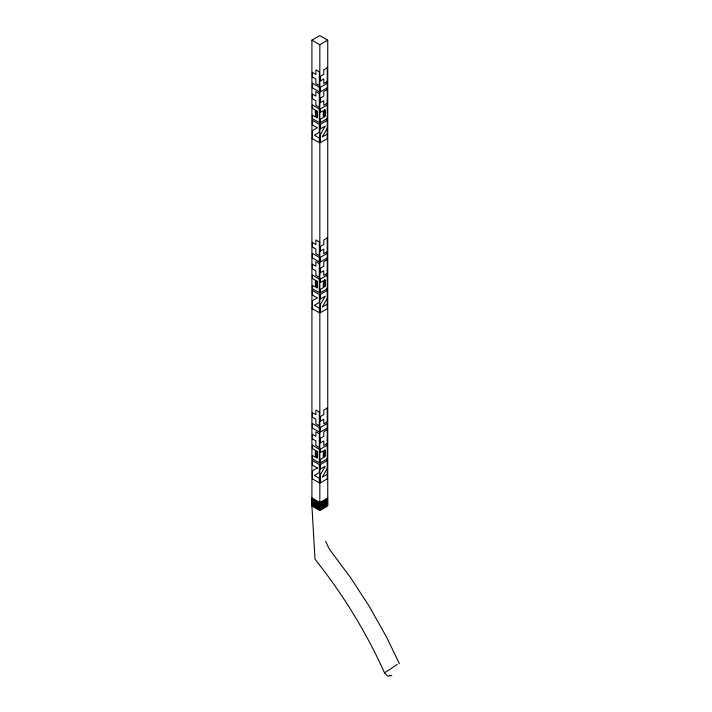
<?xml version="1.0" encoding="UTF-8"?>
<svg xmlns="http://www.w3.org/2000/svg" width="712" height="712" viewBox="0 0 712 712"><rect width="100%" height="100%" fill="white"/><g stroke="black" fill="none" stroke-linecap="round" stroke-linejoin="round"><path stroke-width="1.07" d="M327.244 128.365L322.305 136.927L327.244 134.07M327.244 298.47L322.305 307.032L327.244 304.175M327.244 468.576L322.305 477.138L327.244 474.29M389.936 675.394L391.822 675.474L387.764 676.178L384.498 672.858L397.252 664.438M311.918 40.166L319.83 35.6L327.743 40.166L327.743 505.965L319.83 510.531L311.918 505.965L311.918 40.166L319.83 44.731L327.743 40.166M327.244 67.854L323.782 69.847L323.782 74.413L320.32 76.415L320.32 80.981L323.782 78.987L323.782 83.553L327.244 81.551M327.244 83.268L320.32 87.264L320.32 91.83L327.244 87.834L327.244 67.284M327.244 89.543L323.782 91.545L323.782 96.111L320.32 98.105L320.32 102.67L323.782 100.677L323.782 105.243L327.244 103.24M327.244 120.373L320.32 124.369L320.32 128.934L325.268 126.077L320.32 134.639L320.32 142.631L327.244 138.635L327.244 118.085M327.244 237.959L323.782 239.962L323.782 244.528L320.32 246.521L320.32 251.087L323.782 249.093L323.782 253.659L327.244 251.665M327.244 253.374L320.32 257.37L320.32 261.936L327.244 257.94L327.244 237.39M327.244 259.649L323.782 261.651L323.782 266.217L320.32 268.219L320.32 272.785L323.782 270.783L323.782 275.348L327.244 273.355M327.244 290.478L320.32 294.474L320.32 299.04L325.268 296.183L320.32 304.745L320.32 312.737L327.244 308.741L327.244 288.191M327.244 408.074L323.782 410.067L323.782 414.633L320.32 416.636L320.32 421.201L323.782 419.199L323.782 423.765L327.244 421.771M327.244 423.48L320.32 427.476L320.32 432.042L327.244 428.046L327.244 407.495M327.244 429.763L323.782 431.757L323.782 436.322L320.32 438.325L320.32 442.891L323.782 440.888L323.782 445.463L327.244 443.46M327.244 460.584L320.32 464.58L320.32 469.146L325.268 466.298L320.32 474.859L320.32 482.852L327.743 478.571M327.743 497.973L319.83 502.538L311.918 497.973M327.743 499.121L319.83 503.687L311.918 499.121M327.743 500.26L319.83 504.826L311.918 500.26M327.743 501.399L319.83 505.965L311.918 501.399M327.743 502.538L319.83 507.113L311.918 502.538M327.743 503.687L319.83 508.252L311.918 503.687M327.743 504.826L319.83 509.392L311.918 504.826M311.918 138.35L319.332 142.631L319.332 138.066L314.392 135.209L319.332 132.361L319.332 124.369L312.417 120.373L312.417 124.938L317.356 127.786L312.417 130.643L312.417 138.635M319.83 242.24L315.87 239.962L315.87 244.528L312.417 242.525L312.417 247.091L315.87 249.093L315.87 253.659L319.332 255.653L319.332 241.955M311.918 308.456L319.332 312.737L319.332 308.171L314.392 305.323L319.332 302.466L319.332 294.474L312.417 290.478L312.417 295.044L317.356 297.901L312.417 300.749L312.417 308.741M319.83 412.355L315.87 410.067L315.87 414.633L312.417 412.64L312.417 417.205L315.87 419.199L315.87 423.765L319.332 425.767L319.332 412.061M325.482 541.12L329.469 549.344L350.455 577.432L369.581 606.864L386.723 637.427L399.396 663.664M384.524 672.849C366.262 632.247 342.766 594.022 315.007 559.214L311.918 505.965M327.244 458.306L327.244 478.856M319.83 44.731L319.83 510.531M327.244 440.034A1.397 0.81 60 0 1 327.173 440.425M327.173 428.143A1.397 0.81 60 0 1 327.244 428.624L327.244 457.736A1.397 0.81 -60 0 1 326.256 459.445L320.32 462.871L320.32 459.445L323.293 457.736L323.293 450.883L320.32 452.592L320.32 449.174L326.256 445.748A1.397 0.81 -60 0 1 327.244 446.317M327.244 269.928A1.397 0.81 60 0 1 327.173 270.32M327.173 258.029A1.397 0.81 60 0 1 327.244 258.509L327.244 287.621A1.397 0.81 -60 0 1 326.256 289.339L320.32 292.757L320.32 289.339L323.293 287.621L323.293 280.777L320.32 282.486L320.32 279.06L326.256 275.633A1.397 0.81 -60 0 1 327.244 276.203M327.244 99.822A1.397 0.81 60 0 1 327.173 100.214M327.173 87.923A1.397 0.81 60 0 1 327.244 88.404L327.244 117.516A1.397 0.81 -60 0 1 326.256 119.224L320.32 122.651L320.32 119.224L323.293 117.516L323.293 110.663L320.32 112.38L320.32 108.954L326.256 105.527A1.397 0.81 -60 0 1 327.244 106.097M324.77 109.808L324.28 110.093L324.28 116.946L324.77 116.661A1.104 0.641 -60 0 0 325.393 115.415L325.393 110.333A1.113 0.641 -60 0 0 324.77 109.808M324.77 279.914L324.28 280.199L324.28 287.052L324.77 286.767A1.104 0.641 -60 0 0 325.393 285.521L325.393 280.448A1.113 0.641 -60 0 0 324.77 279.914M324.77 450.029L324.28 450.313L324.28 457.157L324.77 456.873A1.104 0.641 -60 0 0 325.393 455.635L325.393 450.554A1.113 0.641 -60 0 0 324.77 450.029M317.356 468.007L312.417 470.863L312.417 478.856L319.332 482.852L319.332 478.286L314.392 475.429L319.332 472.572L319.332 464.58L312.417 460.584L312.417 465.15L317.356 468.007M319.332 71.85L315.87 69.847L315.87 74.413L312.417 72.419L312.417 76.985L315.87 78.987L315.87 83.553L319.332 85.547L319.332 71.85M319.332 87.264L312.417 83.268L312.417 87.834L319.332 91.83L319.332 87.264M319.332 93.539L315.87 91.545L315.87 96.111L312.417 94.109L312.417 98.674L315.87 100.677L315.87 105.243L319.332 107.236L319.332 93.539M318.344 108.384L312.417 104.958L312.417 108.384L315.38 110.093L315.38 116.946L312.417 115.228L312.417 118.655L318.344 122.081A1.397 0.81 60 0 0 319.332 121.512L319.332 110.093A1.397 0.81 60 0 0 318.344 108.384M316.867 110.947L316.368 110.663L316.368 117.516L316.867 117.8A1.104 0.641 60 0 0 317.49 117.275L317.49 112.202A1.113 0.641 60 0 0 316.867 110.947M319.332 257.37L312.417 253.374L312.417 257.94L319.332 261.936L319.332 257.37M319.332 263.645L315.87 261.651L315.87 266.217L312.417 264.223L312.417 268.789L315.87 270.783L315.87 275.348L319.332 277.351L319.332 263.645M318.344 278.49L312.417 275.063L312.417 278.49L315.38 280.199L315.38 287.052L312.417 285.343L312.417 288.769L318.344 292.187A1.397 0.81 60 0 0 319.332 291.617L319.332 280.199A1.397 0.81 60 0 0 318.344 278.49M316.867 281.062L316.368 280.777L316.368 287.621L316.867 287.906A1.104 0.641 60 0 0 317.49 287.381L317.49 282.308A1.113 0.641 60 0 0 316.867 281.062M319.332 427.476L312.417 423.48L312.417 428.046L319.332 432.042L319.332 427.476M319.332 433.759L315.87 431.757L315.87 436.322L312.417 434.329L312.417 438.895L315.87 440.888L315.87 445.463L319.332 447.456L319.332 433.759M318.344 448.596L312.417 445.178L312.417 448.596L315.38 450.313L315.38 457.157L312.417 455.449L312.417 458.875L318.344 462.302A1.397 0.81 60 0 0 319.332 461.732L319.332 450.313A1.397 0.81 60 0 0 318.344 448.596M316.867 451.168L316.368 450.883L316.368 457.736L316.867 458.021A1.104 0.641 60 0 0 317.49 457.496L317.49 452.414A1.113 0.641 60 0 0 316.867 451.168"/></g></svg>
